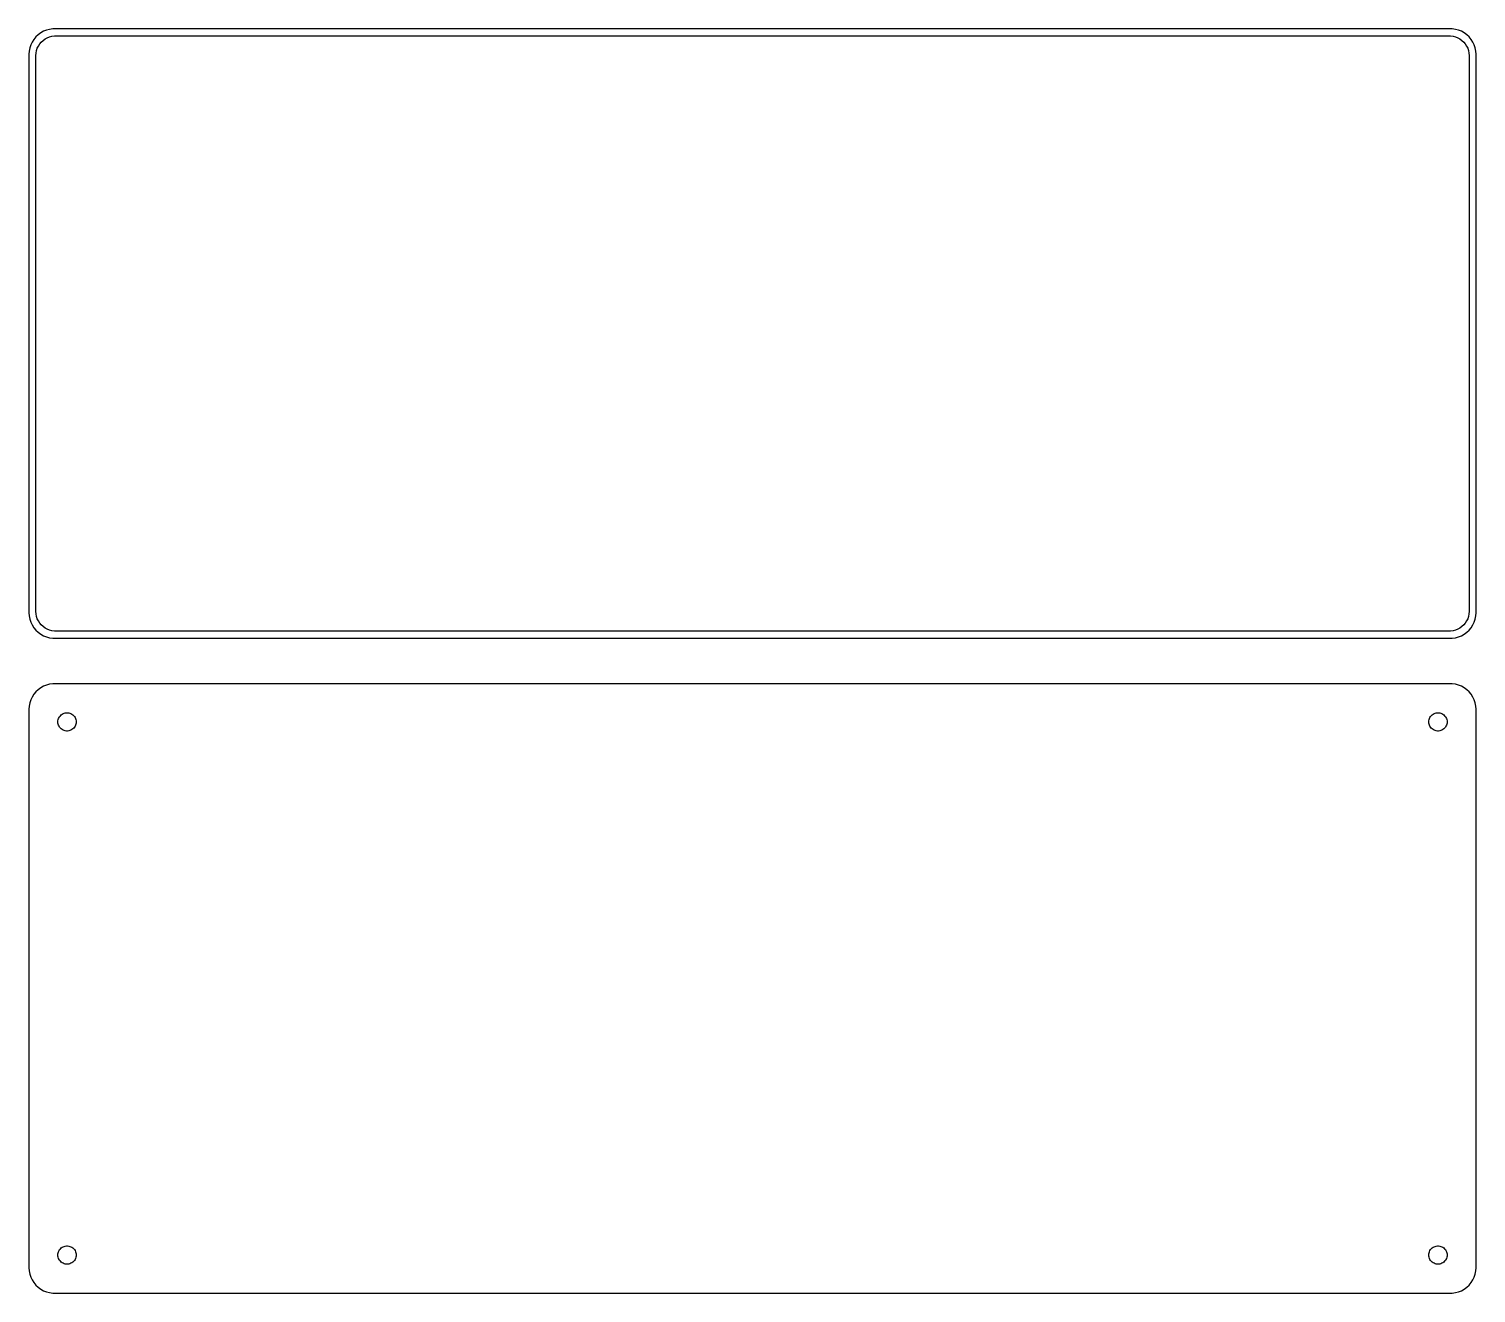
# Model space of a CAD drawing. Header units: metres. Extents: x -142 to 142, y 69 to 318.
import ezdxf

# ---------------------------------------------------------------- set-up
doc = ezdxf.new("R2010")
doc.units = ezdxf.units.M

msp = doc.modelspace()

# ---------------------------------------------------------------- linework, layer by layer
for p, q in [((-141.145, 316.423), (-141.545, 315.939)), ((-140.687, 316.853), (-141.145, 316.423)), ((-140.179, 317.222), (-140.687, 316.853)), ((-139.629, 317.524), (-140.179, 317.222)), ((-139.045, 317.755), (-139.629, 317.524)), ((-138.437, 317.911), (-139.045, 317.755)), ((-138.898, 316.251), (-138.446, 316.43)), ((-138.446, 316.43), (-137.975, 316.551)), ((-137.814, 317.99), (-138.437, 317.911)), ((-137.975, 316.551), (-137.493, 316.612)), ((137.814, 317.99), (-137.814, 317.99)), ((-137.493, 316.612), (137.493, 316.612)), ((137.493, 316.612), (137.975, 316.551)), ((138.437, 317.911), (137.814, 317.99)), ((137.975, 316.551), (138.446, 316.43)), ((139.045, 317.755), (138.437, 317.911)), ((138.446, 316.43), (138.898, 316.251)), ((139.629, 317.524), (139.045, 317.755)), ((140.179, 317.222), (139.629, 317.524)), ((140.687, 316.853), (140.179, 317.222)), ((141.145, 316.423), (140.687, 316.853)), ((141.545, 315.939), (141.145, 316.423)), ((-142.461, 313.627), (-142.5, 313)), ((-142.343, 314.243), (-142.461, 313.627)), ((-142.149, 314.841), (-142.343, 314.243)), ((-141.882, 315.409), (-142.149, 314.841)), ((-141.545, 315.939), (-141.882, 315.409)), ((-141.089, 313.235), (-140.998, 313.712)), ((-140.998, 313.712), (-140.848, 314.174)), ((-140.848, 314.174), (-140.641, 314.614)), ((-140.641, 314.614), (-140.38, 315.024)), ((-140.38, 315.024), (-140.071, 315.399)), ((-140.071, 315.399), (-139.716, 315.731)), ((-139.716, 315.731), (-139.323, 316.017)), ((-139.323, 316.017), (-138.898, 316.251)), ((138.898, 316.251), (139.323, 316.017)), ((139.323, 316.017), (139.716, 315.731)), ((139.716, 315.731), (140.071, 315.399)), ((140.071, 315.399), (140.38, 315.024)), ((140.38, 315.024), (140.641, 314.614)), ((140.641, 314.614), (140.848, 314.174)), ((140.848, 314.174), (140.998, 313.712)), ((140.998, 313.712), (141.089, 313.235)), ((141.882, 315.409), (141.545, 315.939)), ((142.149, 314.841), (141.882, 315.409)), ((142.343, 314.243), (142.149, 314.841)), ((142.461, 313.627), (142.343, 314.243)), ((142.5, 313), (142.461, 313.627)), ((-142.5, 313), (-142.5, 203)), ((-141.119, 312.75), (-141.089, 313.235)), ((-141.119, 203.25), (-141.119, 312.75)), ((141.089, 313.235), (141.119, 312.75)), ((141.119, 312.75), (141.119, 203.25)), ((142.5, 203), (142.5, 313)), ((-142.5, 203), (-142.461, 202.373)), ((-142.461, 202.373), (-142.343, 201.757)), ((-141.089, 202.765), (-141.119, 203.25)), ((-140.998, 202.288), (-141.089, 202.765)), ((141.089, 202.765), (140.998, 202.288)), ((141.119, 203.25), (141.089, 202.765)), ((142.343, 201.757), (142.461, 202.373)), ((142.461, 202.373), (142.5, 203)), ((-142.343, 201.757), (-142.149, 201.159)), ((-142.149, 201.159), (-141.882, 200.591)), ((-141.882, 200.591), (-141.545, 200.061)), ((-141.545, 200.061), (-141.145, 199.577)), ((-141.145, 199.577), (-140.687, 199.147)), ((-140.848, 201.826), (-140.998, 202.288)), ((-140.641, 201.386), (-140.848, 201.826)), ((-140.38, 200.976), (-140.641, 201.386)), ((-140.071, 200.601), (-140.38, 200.976)), ((-139.716, 200.269), (-140.071, 200.601)), ((-139.323, 199.983), (-139.716, 200.269)), ((-138.898, 199.749), (-139.323, 199.983)), ((-138.446, 199.57), (-138.898, 199.749)), ((-137.975, 199.449), (-138.446, 199.57)), ((138.446, 199.57), (137.975, 199.449)), ((138.898, 199.749), (138.446, 199.57)), ((139.323, 199.983), (138.898, 199.749)), ((139.716, 200.269), (139.323, 199.983)), ((140.071, 200.601), (139.716, 200.269)), ((140.38, 200.976), (140.071, 200.601)), ((140.641, 201.386), (140.38, 200.976)), ((140.848, 201.826), (140.641, 201.386)), ((140.687, 199.147), (141.145, 199.577)), ((140.998, 202.288), (140.848, 201.826)), ((141.145, 199.577), (141.545, 200.061)), ((141.545, 200.061), (141.882, 200.591)), ((141.882, 200.591), (142.149, 201.159)), ((142.149, 201.159), (142.343, 201.757)), ((-140.687, 199.147), (-140.179, 198.778)), ((-140.179, 198.778), (-139.629, 198.476)), ((-139.629, 198.476), (-139.045, 198.245)), ((-139.045, 198.245), (-138.437, 198.089)), ((-138.437, 198.089), (-137.814, 198.01)), ((-137.493, 199.388), (-137.975, 199.449)), ((-137.814, 198.01), (137.814, 198.01)), ((137.493, 199.388), (-137.493, 199.388)), ((137.975, 199.449), (137.493, 199.388)), ((137.814, 198.01), (138.437, 198.089)), ((138.437, 198.089), (139.045, 198.245)), ((139.045, 198.245), (139.629, 198.476)), ((139.629, 198.476), (140.179, 198.778)), ((140.179, 198.778), (140.687, 199.147)), ((-140.179, 188.222), (-140.687, 187.853)), ((-139.629, 188.524), (-140.179, 188.222)), ((-139.045, 188.755), (-139.629, 188.524)), ((-138.437, 188.911), (-139.045, 188.755)), ((-137.814, 188.99), (-138.437, 188.911)), ((137.814, 188.99), (-137.814, 188.99)), ((138.437, 188.911), (137.814, 188.99)), ((139.045, 188.755), (138.437, 188.911)), ((139.629, 188.524), (139.045, 188.755)), ((140.179, 188.222), (139.629, 188.524)), ((140.687, 187.853), (140.179, 188.222)), ((-142.149, 185.841), (-142.343, 185.243)), ((-141.882, 186.409), (-142.149, 185.841)), ((-141.545, 186.939), (-141.882, 186.409)), ((-141.145, 187.423), (-141.545, 186.939)), ((-140.687, 187.853), (-141.145, 187.423)), ((141.145, 187.423), (140.687, 187.853)), ((141.545, 186.939), (141.145, 187.423)), ((141.882, 186.409), (141.545, 186.939)), ((142.149, 185.841), (141.882, 186.409)), ((142.343, 185.243), (142.149, 185.841)), ((-142.461, 184.627), (-142.5, 184)), ((-142.5, 184), (-142.5, 74)), ((-142.343, 185.243), (-142.461, 184.627)), ((-136.577, 182.367), (-136.456, 182.558)), ((-136.456, 182.558), (-136.312, 182.732)), ((-136.312, 182.732), (-136.147, 182.887)), ((-136.147, 182.887), (-135.964, 183.02)), ((-135.964, 183.02), (-135.766, 183.129)), ((-135.766, 183.129), (-135.556, 183.212)), ((-135.556, 183.212), (-135.337, 183.268)), ((-135.337, 183.268), (-135.113, 183.296)), ((-135.113, 183.296), (-134.887, 183.296)), ((-134.887, 183.296), (-134.663, 183.268)), ((-134.663, 183.268), (-134.444, 183.212)), ((-134.444, 183.212), (-134.234, 183.129)), ((-134.234, 183.129), (-134.036, 183.02)), ((-134.036, 183.02), (-133.853, 182.887)), ((-133.853, 182.887), (-133.688, 182.732)), ((-133.688, 182.732), (-133.544, 182.558)), ((-133.544, 182.558), (-133.423, 182.367)), ((133.423, 182.367), (133.544, 182.558)), ((133.544, 182.558), (133.688, 182.732)), ((133.688, 182.732), (133.853, 182.887)), ((133.853, 182.887), (134.036, 183.02)), ((134.036, 183.02), (134.234, 183.129)), ((134.234, 183.129), (134.444, 183.212)), ((134.444, 183.212), (134.663, 183.268)), ((134.663, 183.268), (134.887, 183.296)), ((134.887, 183.296), (135.113, 183.296)), ((135.113, 183.296), (135.337, 183.268)), ((135.337, 183.268), (135.556, 183.212)), ((135.556, 183.212), (135.766, 183.129)), ((135.766, 183.129), (135.964, 183.02)), ((135.964, 183.02), (136.147, 182.887)), ((136.147, 182.887), (136.312, 182.732)), ((136.312, 182.732), (136.456, 182.558)), ((136.456, 182.558), (136.577, 182.367)), ((142.461, 184.627), (142.343, 185.243)), ((142.5, 184), (142.461, 184.627)), ((142.5, 74), (142.5, 184)), ((-136.8, 181.5), (-136.786, 181.726)), ((-136.786, 181.274), (-136.8, 181.5)), ((-136.786, 181.726), (-136.743, 181.948)), ((-136.743, 181.052), (-136.786, 181.274)), ((-136.743, 181.948), (-136.674, 182.163)), ((-136.674, 180.837), (-136.743, 181.052)), ((-136.674, 182.163), (-136.577, 182.367)), ((-136.577, 180.633), (-136.674, 180.837)), ((-136.456, 180.442), (-136.577, 180.633)), ((-136.312, 180.268), (-136.456, 180.442)), ((-136.147, 180.113), (-136.312, 180.268)), ((-135.964, 179.98), (-136.147, 180.113)), ((-135.766, 179.871), (-135.964, 179.98)), ((-135.556, 179.788), (-135.766, 179.871)), ((-135.337, 179.732), (-135.556, 179.788)), ((-135.113, 179.704), (-135.337, 179.732)), ((-134.887, 179.704), (-135.113, 179.704)), ((-134.663, 179.732), (-134.887, 179.704)), ((-134.444, 179.788), (-134.663, 179.732)), ((-134.234, 179.871), (-134.444, 179.788)), ((-134.036, 179.98), (-134.234, 179.871)), ((-133.853, 180.113), (-134.036, 179.98)), ((-133.688, 180.268), (-133.853, 180.113)), ((-133.544, 180.442), (-133.688, 180.268)), ((-133.423, 180.633), (-133.544, 180.442)), ((-133.423, 182.367), (-133.326, 182.163)), ((-133.326, 180.837), (-133.423, 180.633)), ((-133.326, 182.163), (-133.257, 181.948)), ((-133.257, 181.052), (-133.326, 180.837)), ((-133.257, 181.948), (-133.214, 181.726)), ((-133.214, 181.274), (-133.257, 181.052)), ((-133.214, 181.726), (-133.2, 181.5)), ((-133.2, 181.5), (-133.214, 181.274)), ((133.2, 181.5), (133.214, 181.726)), ((133.214, 181.274), (133.2, 181.5)), ((133.214, 181.726), (133.257, 181.948)), ((133.257, 181.052), (133.214, 181.274)), ((133.257, 181.948), (133.326, 182.163)), ((133.326, 180.837), (133.257, 181.052)), ((133.326, 182.163), (133.423, 182.367)), ((133.423, 180.633), (133.326, 180.837)), ((133.544, 180.442), (133.423, 180.633)), ((133.688, 180.268), (133.544, 180.442)), ((133.853, 180.113), (133.688, 180.268)), ((134.036, 179.98), (133.853, 180.113)), ((134.234, 179.871), (134.036, 179.98)), ((134.444, 179.788), (134.234, 179.871)), ((134.663, 179.732), (134.444, 179.788)), ((134.887, 179.704), (134.663, 179.732)), ((135.113, 179.704), (134.887, 179.704)), ((135.337, 179.732), (135.113, 179.704)), ((135.556, 179.788), (135.337, 179.732)), ((135.766, 179.871), (135.556, 179.788)), ((135.964, 179.98), (135.766, 179.871)), ((136.147, 180.113), (135.964, 179.98)), ((136.312, 180.268), (136.147, 180.113)), ((136.456, 180.442), (136.312, 180.268)), ((136.577, 180.633), (136.456, 180.442)), ((136.577, 182.367), (136.674, 182.163)), ((136.674, 180.837), (136.577, 180.633)), ((136.674, 182.163), (136.743, 181.948)), ((136.743, 181.052), (136.674, 180.837)), ((136.743, 181.948), (136.786, 181.726)), ((136.786, 181.274), (136.743, 181.052)), ((136.786, 181.726), (136.8, 181.5)), ((136.8, 181.5), (136.786, 181.274)), ((-136.743, 76.9476), (-136.674, 77.1626)), ((-136.674, 77.1626), (-136.577, 77.3672)), ((-136.577, 77.3672), (-136.456, 77.558)), ((-136.456, 77.558), (-136.312, 77.7322)), ((-136.312, 77.7322), (-136.147, 77.8869)), ((-136.147, 77.8869), (-135.964, 78.0198)), ((-135.964, 78.0198), (-135.766, 78.1287)), ((-135.766, 78.1287), (-135.556, 78.2119)), ((-135.556, 78.2119), (-135.337, 78.2681)), ((-135.337, 78.2681), (-135.113, 78.2964)), ((-135.113, 78.2964), (-134.887, 78.2964)), ((-134.887, 78.2964), (-134.663, 78.2681)), ((-134.663, 78.2681), (-134.444, 78.2119)), ((-134.444, 78.2119), (-134.234, 78.1287)), ((-134.234, 78.1287), (-134.036, 78.0198)), ((-134.036, 78.0198), (-133.853, 77.8869)), ((-133.853, 77.8869), (-133.688, 77.7322)), ((-133.688, 77.7322), (-133.544, 77.558)), ((-133.544, 77.558), (-133.423, 77.3672)), ((-133.423, 77.3672), (-133.326, 77.1626)), ((-133.326, 77.1626), (-133.257, 76.9476)), ((133.257, 76.9476), (133.326, 77.1626)), ((133.326, 77.1626), (133.423, 77.3672)), ((133.423, 77.3672), (133.544, 77.558)), ((133.544, 77.558), (133.688, 77.7322)), ((133.688, 77.7322), (133.853, 77.8869)), ((133.853, 77.8869), (134.036, 78.0198)), ((134.036, 78.0198), (134.234, 78.1287)), ((134.234, 78.1287), (134.444, 78.2119)), ((134.444, 78.2119), (134.663, 78.2681)), ((134.663, 78.2681), (134.887, 78.2964)), ((134.887, 78.2964), (135.113, 78.2964)), ((135.113, 78.2964), (135.337, 78.2681)), ((135.337, 78.2681), (135.556, 78.2119)), ((135.556, 78.2119), (135.766, 78.1287)), ((135.766, 78.1287), (135.964, 78.0198)), ((135.964, 78.0198), (136.147, 77.8869)), ((136.147, 77.8869), (136.312, 77.7322)), ((136.312, 77.7322), (136.456, 77.558)), ((136.456, 77.558), (136.577, 77.3672)), ((136.577, 77.3672), (136.674, 77.1626)), ((136.674, 77.1626), (136.743, 76.9476)), ((-136.8, 76.5), (-136.786, 76.7256)), ((-136.786, 76.2744), (-136.8, 76.5)), ((-136.786, 76.7256), (-136.743, 76.9476)), ((-136.743, 76.0524), (-136.786, 76.2744)), ((-136.674, 75.8374), (-136.743, 76.0524)), ((-136.577, 75.6328), (-136.674, 75.8374)), ((-136.456, 75.442), (-136.577, 75.6328)), ((-136.312, 75.2678), (-136.456, 75.442)), ((-136.147, 75.1131), (-136.312, 75.2678)), ((-135.964, 74.9802), (-136.147, 75.1131)), ((-135.766, 74.8713), (-135.964, 74.9802)), ((-135.556, 74.7881), (-135.766, 74.8713)), ((-135.337, 74.7319), (-135.556, 74.7881)), ((-135.113, 74.7036), (-135.337, 74.7319)), ((-134.887, 74.7036), (-135.113, 74.7036)), ((-134.663, 74.7319), (-134.887, 74.7036)), ((-134.444, 74.7881), (-134.663, 74.7319)), ((-134.234, 74.8713), (-134.444, 74.7881)), ((-134.036, 74.9802), (-134.234, 74.8713)), ((-133.853, 75.1131), (-134.036, 74.9802)), ((-133.688, 75.2678), (-133.853, 75.1131)), ((-133.544, 75.442), (-133.688, 75.2678)), ((-133.423, 75.6328), (-133.544, 75.442)), ((-133.326, 75.8374), (-133.423, 75.6328)), ((-133.257, 76.0524), (-133.326, 75.8374)), ((-133.257, 76.9476), (-133.214, 76.7256)), ((-133.214, 76.2744), (-133.257, 76.0524)), ((-133.214, 76.7256), (-133.2, 76.5)), ((-133.2, 76.5), (-133.214, 76.2744)), ((133.2, 76.5), (133.214, 76.7256)), ((133.214, 76.2744), (133.2, 76.5)), ((133.214, 76.7256), (133.257, 76.9476)), ((133.257, 76.0524), (133.214, 76.2744)), ((133.326, 75.8374), (133.257, 76.0524)), ((133.423, 75.6328), (133.326, 75.8374)), ((133.544, 75.442), (133.423, 75.6328)), ((133.688, 75.2678), (133.544, 75.442)), ((133.853, 75.1131), (133.688, 75.2678)), ((134.036, 74.9802), (133.853, 75.1131)), ((134.234, 74.8713), (134.036, 74.9802)), ((134.444, 74.7881), (134.234, 74.8713)), ((134.663, 74.7319), (134.444, 74.7881)), ((134.887, 74.7036), (134.663, 74.7319)), ((135.113, 74.7036), (134.887, 74.7036)), ((135.337, 74.7319), (135.113, 74.7036)), ((135.556, 74.7881), (135.337, 74.7319)), ((135.766, 74.8713), (135.556, 74.7881)), ((135.964, 74.9802), (135.766, 74.8713)), ((136.147, 75.1131), (135.964, 74.9802)), ((136.312, 75.2678), (136.147, 75.1131)), ((136.456, 75.442), (136.312, 75.2678)), ((136.577, 75.6328), (136.456, 75.442)), ((136.674, 75.8374), (136.577, 75.6328)), ((136.743, 76.0524), (136.674, 75.8374)), ((136.743, 76.9476), (136.786, 76.7256)), ((136.786, 76.2744), (136.743, 76.0524)), ((136.786, 76.7256), (136.8, 76.5)), ((136.8, 76.5), (136.786, 76.2744)), ((-142.5, 74), (-142.461, 73.3733)), ((-142.461, 73.3733), (-142.343, 72.7566)), ((-142.343, 72.7566), (-142.149, 72.1594)), ((-142.149, 72.1594), (-141.882, 71.5912)), ((-141.882, 71.5912), (-141.545, 71.0611)), ((141.545, 71.0611), (141.882, 71.5912)), ((141.882, 71.5912), (142.149, 72.1594)), ((142.149, 72.1594), (142.343, 72.7566)), ((142.343, 72.7566), (142.461, 73.3733)), ((142.461, 73.3733), (142.5, 74)), ((-141.545, 71.0611), (-141.145, 70.5773)), ((-141.145, 70.5773), (-140.687, 70.1474)), ((-140.687, 70.1474), (-140.179, 69.7784)), ((-140.179, 69.7784), (-139.629, 69.4759)), ((-139.629, 69.4759), (-139.045, 69.2447)), ((-139.045, 69.2447), (-138.437, 69.0886)), ((-138.437, 69.0886), (-137.814, 69.0099)), ((-137.814, 69.0099), (137.814, 69.0099)), ((137.814, 69.0099), (138.437, 69.0886)), ((138.437, 69.0886), (139.045, 69.2447)), ((139.045, 69.2447), (139.629, 69.4759)), ((139.629, 69.4759), (140.179, 69.7784)), ((140.179, 69.7784), (140.687, 70.1474)), ((140.687, 70.1474), (141.145, 70.5773)), ((141.145, 70.5773), (141.545, 71.0611))]:
    msp.add_line(p, q)

doc.saveas('drawing.dxf')
